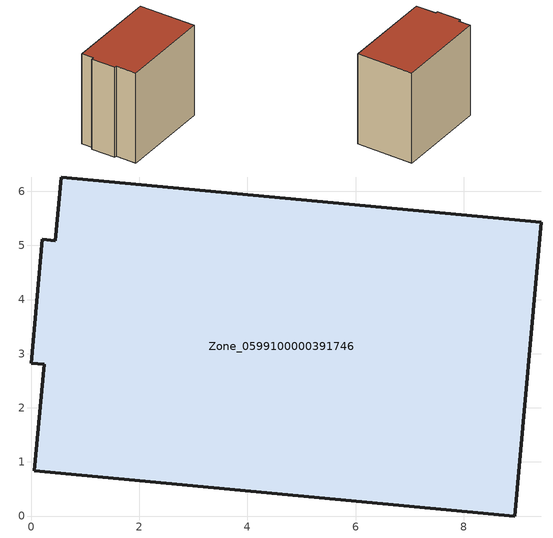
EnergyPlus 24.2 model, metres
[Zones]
Zone_0599100000391746
 floor ground (C_G): 9.44,5.43 8.94,0 0.06,0.83 0.24,2.8 0,2.82 0.21,5.11 0.45,5.09 0.56,6.27 z0
 wall outside (C_F): 0.45,5.09 0.21,5.11 0,2.82 0.24,2.8 0.06,0.83 8.94,0 9.44,5.43 0.56,6.27 0.45,5.09 z0:9.02
 roof outside (C_R): 9.44,5.43 0.56,6.27 0.45,5.09 0.21,5.11 0,2.82 0.24,2.8 0.06,0.83 8.94,0 z9.02
[BUILDING]
Pand.0599100000391746: North Axis=0; Terrain=City; Loads Convergence Tolerance Value=0.04; Temperature Convergence Tolerance Value=0.4; Solar Distribution=FullExterior; Maximum Number of Warmup Days=25; Minimum Number of Warmup Days=1
[Site:Location]
Rotterdam.The.Hague.AP_ZH_NLD Design_Conditions: Latitude=51.96; Longitude=4.45; Time Zone=1; Elevation=-4.5
[SITE:GROUNDTEMPERATURE:BUILDINGSURFACE]
18, 18, 18, 18, 18, 18, 18, 18, 18, 18, 18, 18
[MATERIAL] Thermal Absorptance=0.9; Solar Absorptance=0.7; Visible Absorptance=0.7
Name | Roughness | Thickness | Conductivity | Density | Specific Heat
G.TI.1992-2005 | MediumSmooth | 0.15 | 0.06 | 540 | 1210
F.TI.1992-2005 | Rough | 0.3 | 0.12 | 1920 | 840
R.TI.1992-2005 | MediumRough | 0.2 | 0.08 | 1500 | 1000
[CONSTRUCTION]
C_G: G.TI.1992-2005
C_F: F.TI.1992-2005
C_R: R.TI.1992-2005
[ZONE]
Zone_0599100000391746: Type=1; Multiplier=1; Ceiling Height=Autocalculate; Volume=Autocalculate; Floor Area=autocalculate; Part of Total Floor Area=Yes
[ZONEINFILTRATION:DESIGNFLOWRATE]
Infil_Zone_0599100000391746: Zone or ZoneList or Space or SpaceList=Zone_0599100000391746; Schedule=AlwaysOn; Design Flow Rate Calculation Method=Flow/Area; Flow Rate per Floor Area=0.0015; Constant Term Coefficient=1; Temperature Term Coefficient=0; Velocity Term Coefficient=0; Velocity Squared Term Coefficient=0
[HVACTEMPLATE:ZONE:IDEALLOADSAIRSYSTEM]
Zone_0599100000391746: Maximum Heating Supply Air Temperature=50; Minimum Cooling Supply Air Temperature=13; Maximum Heating Supply Air Humidity Ratio=0.0156; Minimum Cooling Supply Air Humidity Ratio=0.0077; Heating Limit=NoLimit; Cooling Limit=NoLimit; Dehumidification Control Type=ConstantSensibleHeatRatio; Cooling Sensible Heat Ratio=0.7; Dehumidification Setpoint=60; Humidification Control Type=None; Humidification Setpoint=30; Outdoor Air Method=None; Outdoor Air Flow Rate per Person=0.00944; Outdoor Air Flow Rate per Zone Floor Area=0; Outdoor Air Flow Rate per Zone=0; Demand Controlled Ventilation Type=None; Outdoor Air Economizer Type=NoEconomizer; Heat Recovery Type=None; Sensible Heat Recovery Effectiveness=0.7; Latent Heat Recovery Effectiveness=0.65
[ZONECONTROL:THERMOSTAT]
ThermostatControl_Zone_0599100000391746: Zone or ZoneList=Zone_0599100000391746; Control Type Schedule=DualSetpointControlType; Control 1=Thermostat_Zone_0599100000391746; Temperature Difference Between Cutout And Setpoint=0
[THERMOSTATSETPOINT:DUALSETPOINT]
Thermostat_Zone_0599100000391746: Heating Setpoint Temperature Schedule=HeatingSetpoint_Zone_0599100000391746; Cooling Setpoint Temperature Schedule=CoolingSetpoint_Zone_0599100000391746
[SCHEDULE:COMPACT]
HeatingSetpoint_Zone_0599100000391746: Through: 12/31, For: AllDays, Until: 24:00, 21
CoolingSetpoint_Zone_0599100000391746: Through: 12/31, For: AllDays, Until: 24:00, 24
DualSetpointControlType: Through: 12/31, For: AllDays, Until: 24:00, 4
AlwaysOn: Through: 12/31, For: AllDays, Until: 24:00, 1
